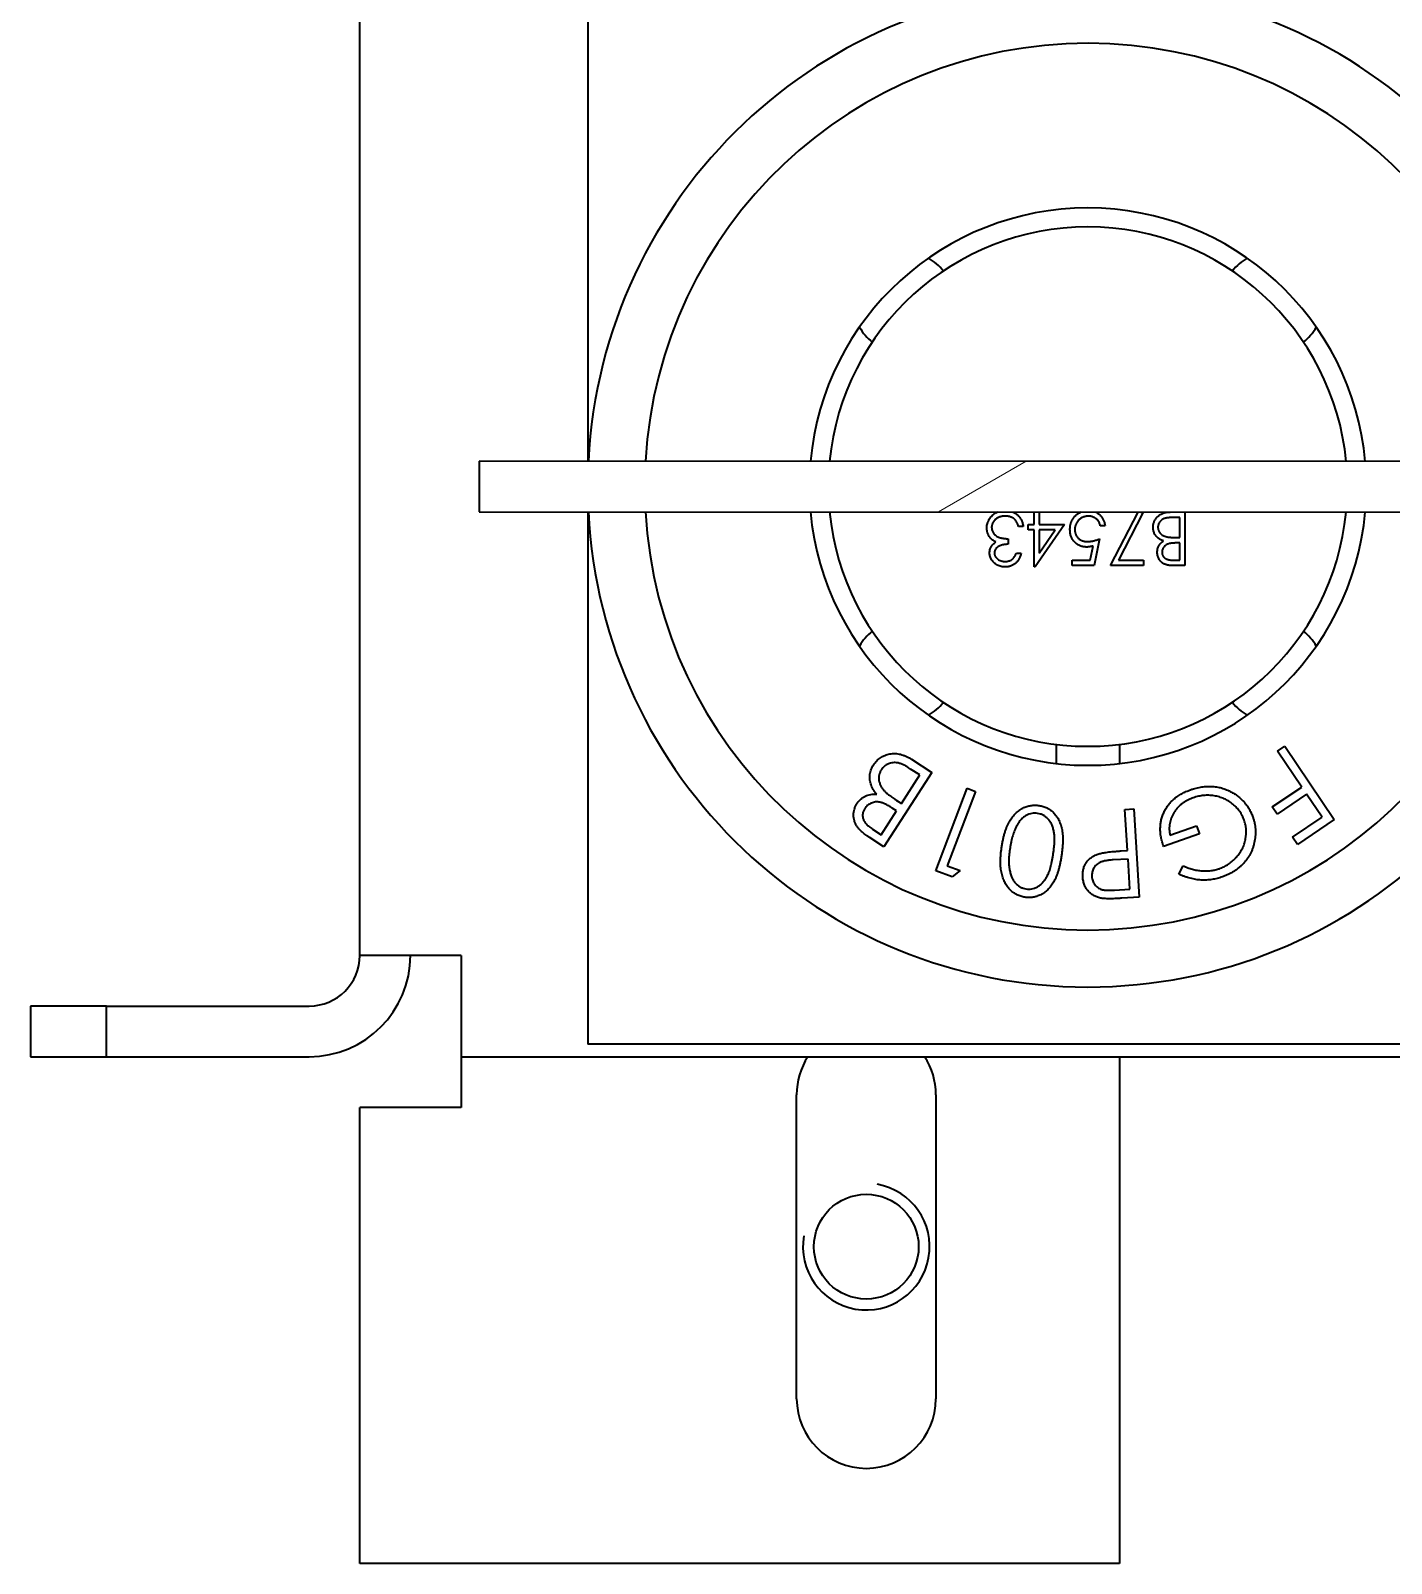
# Model space of a CAD drawing. Header units: millimetres. Extents: x 0 to 4205, y 0 to 2970.
# Drawn here: x 3718.2 to 3772, y 1337.7 to 1398.2 of the extents above; entities that cross this region are included whole.
import ezdxf

# ---------------------------------------------------------------- set-up
doc = ezdxf.new("R2010")
doc.units = ezdxf.units.MM
doc.header["$LTSCALE"] = 5
for name, color, linetype, lineweight in [('가시적인 것(ISO)', 3, 'Continuous', 40), ('가시적인 좁은 것(ISO)', 3, 'Continuous', 35), ('해치(ISO)', 7, 'Continuous', 18)]:
    doc.layers.add(name, color=color, linetype=linetype, lineweight=lineweight)

msp = doc.modelspace()

# ---------------------------------------------------------------- hatches: boundary and pattern name
at = {"layer": '해치(ISO)'}
h = msp.add_hatch(dxfattribs=at)
h.set_pattern_fill('ANSI31', color=256, scale=127, angle=-14.999978, style=0)
h.set_pattern_definition([(30, (0, 0), (-7.937505, 13.74815), [])])
h.paths.add_polyline_path([(3786.9386, 1381.1767), (3735.9376, 1381.1988), (3735.9368, 1379.1988), (3786.9377, 1379.1767)])

# ---------------------------------------------------------------- linework, layer by layer
at = {"layer": '가시적인 것(ISO)'}
for p, q in [((3740.2192, 1402.1884), (3740.2192, 1381.1969)), ((3731.2192, 1361.6884), (3731.2192, 1398.6884)), ((3735.9376, 1381.1988), (3735.9368, 1379.1988)), ((3786.9386, 1381.1767), (3735.9376, 1381.1988)), ((3735.9368, 1379.1988), (3786.9377, 1379.1767)), ((3740.2192, 1379.1969), (3740.2192, 1358.1884)), ((3757.8519, 1378.7008), (3757.8521, 1379.1893)), ((3758.0421, 1379.1892), (3758.0418, 1378.7007)), ((3760.8634, 1377.0713), (3761.9491, 1379.1875)), ((3762.141, 1379.1514), (3761.1849, 1377.2883)), ((3762.0755, 1379.1875), (3762.141, 1379.1514)), ((3763.605, 1378.9697), (3763.3345, 1378.9698)), ((3763.6047, 1378.1827), (3763.605, 1378.9697)), ((3763.795, 1379.1867), (3763.7941, 1377.07)), ((3757.4177, 1378.6196), (3757.2277, 1378.6197)), ((3757.6076, 1378.4838), (3757.6077, 1378.7009)), ((3757.8518, 1378.4837), (3757.6076, 1378.4838)), ((3757.6077, 1378.7009), (3757.8519, 1378.7008)), ((3757.8512, 1377.0183), (3757.8518, 1378.4837)), ((3759.0459, 1378.7003), (3757.8897, 1377.0183)), ((3758.0418, 1378.4836), (3758.0414, 1377.5644)), ((3758.0414, 1377.5644), (3758.6727, 1378.4834)), ((3758.0418, 1378.7007), (3759.0459, 1378.7003)), ((3758.6727, 1378.4834), (3758.0418, 1378.4836)), ((3760.647, 1378.6453), (3760.457, 1378.6454)), ((3756.8204, 1378.1314), (3756.8204, 1377.9143)), ((3760.0638, 1377.2888), (3760.1781, 1377.8454)), ((3760.4296, 1378.1298), (3760.2121, 1377.0716)), ((3763.6046, 1377.9656), (3763.4769, 1377.9657)), ((3763.4787, 1378.1828), (3763.6047, 1378.1827)), ((3763.6043, 1377.2872), (3763.6046, 1377.9656)), ((3757.1458, 1377.5614), (3757.3358, 1377.5613)), ((3757.8897, 1377.0183), (3757.8512, 1377.0183)), ((3759.3437, 1377.072), (3759.3438, 1377.2891)), ((3760.2121, 1377.0716), (3759.3437, 1377.072)), ((3759.3438, 1377.2891), (3760.0638, 1377.2888)), ((3762.1659, 1377.0707), (3760.8634, 1377.0713)), ((3761.1849, 1377.2883), (3762.166, 1377.2878)), ((3762.166, 1377.2878), (3762.1659, 1377.0707)), ((3763.3465, 1377.2873), (3763.6043, 1377.2872)), ((3763.7941, 1377.07), (3763.3811, 1377.0702)), ((3758.7192, 1370.0149), (3758.7192, 1369.2596)), ((3761.2192, 1370.0149), (3761.2192, 1369.2596)), ((3767.4583, 1369.7535), (3767.7465, 1369.9471)), ((3768.4139, 1368.3317), (3767.4583, 1369.7535)), ((3767.7465, 1369.9471), (3769.6956, 1367.0465)), ((3753.001, 1369.4319), (3753.8066, 1368.9102)), ((3753.8066, 1368.9102), (3751.9094, 1365.9775)), ((3752.6063, 1367.6854), (3753.3333, 1368.8093)), ((3753.3333, 1368.8093), (3752.9709, 1369.0435)), ((3753.9708, 1365.0287), (3755.2076, 1368.284)), ((3755.5301, 1368.1613), (3754.4146, 1365.225)), ((3755.2076, 1368.284), (3755.5301, 1368.1613)), ((3767.2487, 1367.5485), (3768.4139, 1368.3317)), ((3768.606, 1368.0456), (3767.4408, 1367.2625)), ((3769.2153, 1367.1391), (3768.606, 1368.0456)), ((3751.807, 1366.4507), (3752.4149, 1367.3902)), ((3752.4149, 1367.3902), (3752.2473, 1367.4982)), ((3752.4408, 1367.792), (3752.6063, 1367.6854)), ((3761.4339, 1367.4438), (3761.7817, 1367.4656)), ((3761.5356, 1365.825), (3761.4339, 1367.4438)), ((3761.7817, 1367.4656), (3762.0004, 1363.9845)), ((3767.4408, 1367.2625), (3767.2487, 1367.5485)), ((3763.2116, 1366.4287), (3764.2598, 1366.7981)), ((3764.2598, 1366.7981), (3764.3719, 1366.4812)), ((3768.05, 1366.3559), (3769.2153, 1367.1391)), ((3769.6956, 1367.0465), (3768.2421, 1366.0699)), ((3751.9094, 1365.9775), (3751.3309, 1366.3519)), ((3751.4684, 1366.6695), (3751.807, 1366.4507)), ((3764.3719, 1366.4812), (3762.955, 1365.982)), ((3768.2421, 1366.0699), (3768.05, 1366.3559)), ((3761.2874, 1365.8095), (3761.5356, 1365.825)), ((3754.6102, 1364.7854), (3753.9708, 1365.0287)), ((3754.4146, 1365.225), (3754.9264, 1365.0308)), ((3754.9264, 1365.0308), (3754.6102, 1364.7854)), ((3761.5573, 1365.4842), (3760.9677, 1365.4548)), ((3761.6316, 1364.3014), (3761.5573, 1365.4842)), ((3763.5579, 1364.8904), (3763.7276, 1365.222)), ((3761.0167, 1364.2629), (3761.6316, 1364.3014)), ((3762.0004, 1363.9845), (3761.307, 1363.941)), ((3735.2192, 1361.6884), (3731.2192, 1361.6884)), ((3735.2192, 1361.6884), (3735.2192, 1357.6884)), ((3721.2192, 1359.6884), (3718.2192, 1359.6884)), ((3718.2192, 1359.6884), (3718.2192, 1357.6884)), ((3721.2192, 1357.6884), (3721.2192, 1359.6884)), ((3721.2192, 1359.6884), (3729.2192, 1359.6884)), ((3718.2192, 1357.6884), (3721.2192, 1357.6884)), ((3721.2192, 1357.6884), (3729.2192, 1357.6884)), ((3735.2192, 1357.6884), (3796.2192, 1357.6884)), ((3735.2192, 1357.6884), (3735.2192, 1355.6884)), ((3798.2192, 1358.1884), (3740.2192, 1358.1884)), ((3761.2192, 1357.6884), (3761.2192, 1337.6884)), ((3748.4692, 1344.1884), (3748.4692, 1356.1884)), ((3753.9692, 1356.1884), (3753.9692, 1344.1884)), ((3735.2192, 1355.6884), (3731.2192, 1355.6884)), ((3731.2192, 1337.6884), (3731.2192, 1355.6884)), ((3761.2192, 1337.6884), (3731.2192, 1337.6884))]:
    msp.add_line(p, q, dxfattribs=at)
msp.add_circle((3751.2192, 1350.1884), 2.067, dxfattribs=at)
for centre, radius, start, end in [((3759.9692, 1380.1884), 19.75, 2.877428, 177.072842), ((3759.9692, 1380.1884), 17.5, 3.250964, 176.699306), ((3759.9692, 1380.1884), 11, 5.191043, 174.759226), ((3759.9692, 1380.1884), 10.25, 5.573873, 174.376397), ((3752.686, 1387.4716), 2, 37.990916, 60.355415), ((3767.2524, 1387.4716), 2, 119.644585, 142.009084), ((3752.686, 1387.4716), 2, 209.644585, 232.009084), ((3767.2524, 1387.4716), 2, 307.990916, 330.355415), ((3759.9692, 1380.1884), 19.75, 182.877428, 357.072842), ((3759.9692, 1380.1884), 17.5, 183.250964, 356.699306), ((3759.9692, 1380.1884), 11, 185.191043, 354.759226), ((3759.9692, 1380.1884), 10.25, 185.573873, 354.376397), ((3752.686, 1372.9052), 2, 127.990916, 150.355415), ((3767.2524, 1372.9052), 2, 29.644585, 52.009084), ((3752.686, 1372.9052), 2, 299.644585, 322.009084), ((3767.2524, 1372.9052), 2, 217.990916, 240.355415), ((3729.2192, 1361.6884), 4, 270, 0), ((3729.2192, 1361.6884), 2, 270, 0), ((3751.2192, 1356.1884), 2.75, 146.944269, 180), ((3751.2192, 1356.1884), 2.75, 0, 33.055731), ((3751.2192, 1344.1884), 2.75, 180, 0)]:
    msp.add_arc(centre, radius, start, end, dxfattribs=at)
for points, knots in [([(3755.9794, 1378.5613), (3755.9805, 1378.5909), (3755.9827, 1378.6501), (3756.0021, 1378.7374), (3756.0321, 1378.8228), (3756.0748, 1378.9045), (3756.1267, 1378.9809), (3756.1885, 1379.0493), (3756.2595, 1379.108), (3756.3353, 1379.155), (3756.3884, 1379.1798), (3756.4139, 1379.1899)], [0, 0, 0, 0, 0.07964825, 0.15892168, 0.23961949, 0.32260943, 0.40603464, 0.4876021, 0.56968463, 0.65303615, 0.72687732, 0.72687732, 0.72687732, 0.72687732]), ([(3756.7085, 1379.027), (3756.6887, 1379.0266), (3756.6499, 1379.0259), (3756.5934, 1379.0192), (3756.5396, 1379.0095), (3756.4892, 1378.9944), (3756.4415, 1378.9758), (3756.3971, 1378.9525), (3756.3555, 1378.9251), (3756.3171, 1378.8939), (3756.2827, 1378.8598), (3756.2524, 1378.8241), (3756.2266, 1378.7871), (3756.2058, 1378.7483), (3756.1893, 1378.7082), (3756.1781, 1378.6664), (3756.1703, 1378.6234), (3756.1697, 1378.5942), (3756.1694, 1378.5794)], [0, 0, 0, 0, 0.0760717, 0.1487517, 0.2184028, 0.2857596, 0.350598, 0.414964, 0.4780693, 0.5417607, 0.6043499, 0.664075, 0.7214636, 0.7775871, 0.8326444, 0.8878435, 0.9434603, 1, 1, 1, 1]), ([(3757.062, 1378.9123), (3757.0502, 1378.9215), (3757.0265, 1378.9397), (3756.988, 1378.963), (3756.9474, 1378.9832), (3756.904, 1378.9986), (3756.8587, 1379.0117), (3756.8106, 1379.0203), (3756.7603, 1379.0262), (3756.726, 1379.0267), (3756.7085, 1379.027)], [0, 0, 0, 0, 0.1182713, 0.23617753, 0.35566293, 0.47590416, 0.60012734, 0.72860812, 0.86131348, 1, 1, 1, 1]), ([(3757.0054, 1379.1897), (3757.0113, 1379.1872), (3757.0356, 1379.1768), (3757.0771, 1379.1556), (3757.1282, 1379.1233), (3757.176, 1379.0859), (3757.2207, 1379.0439), (3757.2611, 1378.9968), (3757.2978, 1378.9454), (3757.3298, 1378.8891), (3757.3585, 1378.8286), (3757.3822, 1378.7631), (3757.403, 1378.6933), (3757.4127, 1378.6446), (3757.4177, 1378.6196)], [0.28985137, 0.28985137, 0.28985137, 0.28985137, 0.30854843, 0.36639796, 0.42454219, 0.48317, 0.5422434, 0.60173935, 0.662506, 0.72485551, 0.78912783, 0.8563464, 0.92629523, 1, 1, 1, 1]), ([(3757.2277, 1378.6197), (3757.2228, 1378.636), (3757.2132, 1378.6677), (3757.1968, 1378.7133), (3757.1781, 1378.7552), (3757.1581, 1378.7935), (3757.1371, 1378.8287), (3757.1136, 1378.8599), (3757.0893, 1378.8884), (3757.071, 1378.9045), (3757.062, 1378.9123)], [0, 0, 0, 0, 0.1497704, 0.2913164, 0.4259664, 0.5521596, 0.6715274, 0.7861216, 0.8953251, 1, 1, 1, 1]), ([(3759.2629, 1378.4971), (3759.2633, 1378.5144), (3759.2641, 1378.5486), (3759.2682, 1378.5995), (3759.2761, 1378.6493), (3759.2866, 1378.6981), (3759.3002, 1378.7456), (3759.3168, 1378.7922), (3759.337, 1378.8374), (3759.3592, 1378.8817), (3759.3841, 1378.9242), (3759.4118, 1378.9639), (3759.4411, 1379.0014), (3759.4726, 1379.0364), (3759.5066, 1379.0685), (3759.5427, 1379.0981), (3759.5806, 1379.1256), (3759.6209, 1379.1499), (3759.6614, 1379.1715), (3759.6891, 1379.1832), (3759.7024, 1379.1885)], [0, 0, 0, 0, 0.04401447, 0.08743412, 0.1301184, 0.17255369, 0.21455476, 0.25629809, 0.29843823, 0.340849, 0.38271519, 0.42392405, 0.46424624, 0.50407367, 0.54386191, 0.58356672, 0.62309432, 0.66322906, 0.70355126, 0.73999938, 0.73999938, 0.73999938, 0.73999938]), ([(3759.9903, 1379.0255), (3759.9722, 1379.025), (3759.9365, 1379.0241), (3759.884, 1379.0166), (3759.8333, 1379.005), (3759.785, 1378.9877), (3759.738, 1378.9667), (3759.6938, 1378.9396), (3759.6509, 1378.9085), (3759.6107, 1378.8729), (3759.5739, 1378.8336), (3759.5414, 1378.7916), (3759.5143, 1378.7468), (3759.4914, 1378.7), (3759.4741, 1378.6506), (3759.4617, 1378.5989), (3759.4544, 1378.5447), (3759.4534, 1378.5078), (3759.4529, 1378.489)], [0, 0, 0, 0, 0.0642073, 0.1264247, 0.1876803, 0.2482164, 0.3083051, 0.369661, 0.4316986, 0.4959469, 0.559758, 0.6222954, 0.6839106, 0.7450924, 0.8067402, 0.8690866, 0.93329, 1, 1, 1, 1]), ([(3760.457, 1378.6454), (3760.4523, 1378.6656), (3760.4434, 1378.7044), (3760.4237, 1378.7589), (3760.3996, 1378.8075), (3760.3709, 1378.8508), (3760.3367, 1378.8886), (3760.2977, 1378.9222), (3760.254, 1378.9526), (3760.2054, 1378.9779), (3760.1541, 1378.9995), (3760.1004, 1379.0139), (3760.0458, 1379.024), (3760.0089, 1379.025), (3759.9903, 1379.0255)], [0, 0, 0, 0, 0.0946873, 0.1819942, 0.2643769, 0.3421799, 0.4186176, 0.4965091, 0.5773691, 0.6615106, 0.7467326, 0.831258, 0.9152056, 1, 1, 1, 1]), ([(3760.2696, 1379.1882), (3760.2771, 1379.1849), (3760.302, 1379.173), (3760.3429, 1379.1492), (3760.3916, 1379.116), (3760.4367, 1379.0767), (3760.4785, 1379.0338), (3760.5159, 1378.9873), (3760.5492, 1378.9378), (3760.5779, 1378.8852), (3760.6024, 1378.8297), (3760.6216, 1378.7709), (3760.6371, 1378.7093), (3760.6436, 1378.6669), (3760.647, 1378.6453)], [0.28511236, 0.28511236, 0.28511236, 0.28511236, 0.31063718, 0.37076641, 0.43161474, 0.49352297, 0.55588346, 0.61734237, 0.67866804, 0.74071136, 0.80298536, 0.86680258, 0.93234717, 1, 1, 1, 1]), ([(3762.5465, 1378.5864), (3762.5471, 1378.6071), (3762.5483, 1378.6477), (3762.5569, 1378.7075), (3762.5714, 1378.7645), (3762.5914, 1378.8193), (3762.6176, 1378.8717), (3762.6494, 1378.9218), (3762.6873, 1378.969), (3762.7297, 1379.0139), (3762.7776, 1379.0543), (3762.8293, 1379.0903), (3762.8855, 1379.1199), (3762.9452, 1379.1447), (3763.009, 1379.1637), (3763.0768, 1379.177), (3763.1483, 1379.1859), (3763.1974, 1379.1866), (3763.2226, 1379.187)], [0, 0, 0, 0, 0.0611603, 0.1203346, 0.1781803, 0.2352351, 0.292683, 0.3511862, 0.4104566, 0.4717199, 0.5337612, 0.595739, 0.6578875, 0.7212952, 0.7868225, 0.8546862, 0.925478, 1, 1, 1, 1]), ([(3763.3345, 1378.9698), (3763.3151, 1378.9696), (3763.2778, 1378.9692), (3763.2239, 1378.9677), (3763.174, 1378.9644), (3763.1282, 1378.9592), (3763.0861, 1378.9536), (3763.0482, 1378.9459), (3763.0141, 1378.9372), (3762.9746, 1378.9237), (3762.9302, 1378.9028), (3762.8823, 1378.8712), (3762.8397, 1378.8335), (3762.8035, 1378.7899), (3762.7738, 1378.7425), (3762.7522, 1378.6922), (3762.7389, 1378.6399), (3762.7373, 1378.6042), (3762.7365, 1378.5863)], [0, 0, 0, 0, 0.0725025, 0.139739, 0.2017951, 0.2598219, 0.312206, 0.3607734, 0.4045403, 0.4436981, 0.5168408, 0.5878743, 0.6579654, 0.7289694, 0.7993077, 0.8666358, 0.9331163, 1, 1, 1, 1]), ([(3756.1056, 1378.1851), (3756.0954, 1378.1991), (3756.0752, 1378.2268), (3756.0503, 1378.2712), (3756.0277, 1378.3162), (3756.0101, 1378.3629), (3755.9965, 1378.4107), (3755.9867, 1378.4598), (3755.9807, 1378.5101), (3755.9798, 1378.5442), (3755.9794, 1378.5613)], [0, 0, 0, 0, 0.1281355, 0.2541727, 0.3781116, 0.5017123, 0.6239863, 0.7470956, 0.8728746, 1, 1, 1, 1]), ([(3756.1694, 1378.5794), (3756.1703, 1378.5597), (3756.1721, 1378.5204), (3756.1862, 1378.4625), (3756.2093, 1378.4067), (3756.2418, 1378.354), (3756.2813, 1378.3051), (3756.3274, 1378.2615), (3756.3806, 1378.2255), (3756.4296, 1378.2006), (3756.473, 1378.1837), (3756.5102, 1378.1724), (3756.5517, 1378.1628), (3756.5973, 1378.1539), (3756.6471, 1378.1463), (3756.7011, 1378.1399), (3756.7593, 1378.1348), (3756.7997, 1378.1326), (3756.8204, 1378.1314)], [0, 0, 0, 0, 0.06690919, 0.13348544, 0.20103512, 0.27123434, 0.34287998, 0.41383613, 0.48597662, 0.56022956, 0.59988418, 0.64405484, 0.69189193, 0.74468752, 0.80149178, 0.8628577, 0.92932838, 1, 1, 1, 1]), ([(3759.9287, 1377.8044), (3759.9051, 1377.8049), (3759.8586, 1377.806), (3759.7906, 1377.8156), (3759.7257, 1377.8309), (3759.664, 1377.8521), (3759.6055, 1377.8793), (3759.5506, 1377.9133), (3759.4985, 1377.9529), (3759.4502, 1377.9985), (3759.4063, 1378.0487), (3759.3678, 1378.1026), (3759.335, 1378.1598), (3759.3087, 1378.2208), (3759.2877, 1378.2849), (3759.2737, 1378.3527), (3759.2645, 1378.4238), (3759.2634, 1378.4723), (3759.2629, 1378.4971)], [0, 0, 0, 0, 0.0658076, 0.1293943, 0.1908941, 0.2512811, 0.310815, 0.370371, 0.4307683, 0.4928813, 0.5551039, 0.6160671, 0.677256, 0.7382598, 0.8007621, 0.8647776, 0.9310453, 1, 1, 1, 1]), ([(3759.4529, 1378.489), (3759.4533, 1378.472), (3759.454, 1378.4388), (3759.4604, 1378.3901), (3759.4714, 1378.3441), (3759.4868, 1378.3005), (3759.5063, 1378.2592), (3759.5301, 1378.2203), (3759.5587, 1378.1841), (3759.5914, 1378.1508), (3759.6273, 1378.12), (3759.6668, 1378.0938), (3759.7093, 1378.0717), (3759.7542, 1378.0527), (3759.8026, 1378.039), (3759.8534, 1378.0287), (3759.9073, 1378.0228), (3759.9442, 1378.0219), (3759.9632, 1378.0215)], [0, 0, 0, 0, 0.0653514, 0.127916, 0.1883602, 0.2472161, 0.3056301, 0.3637698, 0.4226609, 0.4826873, 0.5433002, 0.604118, 0.6649649, 0.7274135, 0.7914676, 0.8580554, 0.9270368, 1, 1, 1, 1]), ([(3762.9537, 1378.0452), (3762.9297, 1378.0545), (3762.8837, 1378.0721), (3762.8204, 1378.1034), (3762.7659, 1378.1374), (3762.7197, 1378.1745), (3762.6802, 1378.2145), (3762.6457, 1378.258), (3762.6163, 1378.3055), (3762.5911, 1378.3565), (3762.5714, 1378.4106), (3762.5567, 1378.4672), (3762.5483, 1378.5261), (3762.5471, 1378.5662), (3762.5465, 1378.5864)], [0, 0, 0, 0, 0.1060575, 0.2029143, 0.2903002, 0.3702226, 0.4463837, 0.5213969, 0.5982911, 0.6761425, 0.7555287, 0.8348872, 0.916646, 1, 1, 1, 1]), ([(3762.7365, 1378.5863), (3762.7366, 1378.5752), (3762.7369, 1378.553), (3762.7419, 1378.5204), (3762.7492, 1378.4888), (3762.7586, 1378.4581), (3762.7722, 1378.429), (3762.7882, 1378.4007), (3762.8069, 1378.3733), (3762.836, 1378.3387), (3762.8785, 1378.2988), (3762.9388, 1378.2598), (3763.0073, 1378.2283), (3763.057, 1378.2149), (3763.0827, 1378.208)], [0, 0, 0, 0, 0.0602874, 0.1196024, 0.1775034, 0.2351427, 0.2921326, 0.3508712, 0.4100979, 0.4707315, 0.5948287, 0.7225788, 0.8566914, 1, 1, 1, 1]), ([(3763.0827, 1378.208), (3763.093, 1378.2059), (3763.1153, 1378.2013), (3763.1517, 1378.1965), (3763.1933, 1378.1923), (3763.2401, 1378.1891), (3763.2923, 1378.1858), (3763.3498, 1378.1845), (3763.4126, 1378.183), (3763.4561, 1378.1829), (3763.4787, 1378.1828)], [0, 0, 0, 0, 0.0793065, 0.1719528, 0.2770565, 0.3947306, 0.5261773, 0.6713448, 0.8292853, 1, 1, 1, 1]), ([(3756.0875, 1377.5691), (3756.0882, 1377.5914), (3756.0896, 1377.6352), (3756.1013, 1377.6992), (3756.121, 1377.7594), (3756.1483, 1377.8162), (3756.1836, 1377.8693), (3756.2264, 1377.9186), (3756.2769, 1377.9646), (3756.3152, 1377.9909), (3756.3349, 1378.0044)], [0, 0, 0, 0, 0.1280675, 0.2506083, 0.3706302, 0.4900722, 0.6103748, 0.7343131, 0.8632165, 1, 1, 1, 1]), ([(3756.3349, 1378.0044), (3756.3124, 1378.0153), (3756.2678, 1378.0369), (3756.207, 1378.0791), (3756.1518, 1378.1279), (3756.121, 1378.166), (3756.1056, 1378.1851)], [0, 0, 0, 0, 0.2538796, 0.5030089, 0.7502911, 1, 1, 1, 1]), ([(3756.8204, 1377.9143), (3756.7942, 1377.9139), (3756.7429, 1377.913), (3756.6679, 1377.9025), (3756.5963, 1377.888), (3756.5295, 1377.8657), (3756.4686, 1377.8398), (3756.4158, 1377.8097), (3756.3718, 1377.7762), (3756.3368, 1377.7388), (3756.3104, 1377.6987), (3756.2912, 1377.657), (3756.2798, 1377.6131), (3756.2782, 1377.5832), (3756.2775, 1377.5681)], [0, 0, 0, 0, 0.1101656, 0.2157873, 0.3180274, 0.417574, 0.5116505, 0.5961621, 0.6729345, 0.7436696, 0.810677, 0.874059, 0.9366963, 1, 1, 1, 1]), ([(3760.1781, 1377.8454), (3760.1557, 1377.8393), (3760.1122, 1377.8273), (3760.0482, 1377.814), (3759.9873, 1377.806), (3759.9478, 1377.8049), (3759.9287, 1377.8044)], [0, 0, 0, 0, 0.2750684, 0.5329015, 0.7739735, 1, 1, 1, 1]), ([(3759.9632, 1378.0215), (3759.9796, 1378.0218), (3760.0135, 1378.0225), (3760.0654, 1378.0279), (3760.12, 1378.0364), (3760.1771, 1378.0483), (3760.2367, 1378.0637), (3760.2988, 1378.0823), (3760.3636, 1378.1045), (3760.4072, 1378.1212), (3760.4296, 1378.1298)], [0, 0, 0, 0, 0.102203, 0.2110233, 0.3250997, 0.4465021, 0.5737877, 0.7089007, 0.8503579, 1, 1, 1, 1]), ([(3762.7089, 1377.595), (3762.7096, 1377.6184), (3762.7109, 1377.6643), (3762.7233, 1377.7315), (3762.7428, 1377.7955), (3762.7699, 1377.8559), (3762.805, 1377.9116), (3762.8467, 1377.9628), (3762.897, 1378.0075), (3762.9346, 1378.0325), (3762.9537, 1378.0452)], [0, 0, 0, 0, 0.1305691, 0.2565806, 0.3805516, 0.5036229, 0.6257393, 0.7475486, 0.8717661, 1, 1, 1, 1]), ([(3763.3811, 1377.0702), (3763.3609, 1377.0703), (3763.3217, 1377.0706), (3763.2648, 1377.0738), (3763.2114, 1377.0782), (3763.1616, 1377.0851), (3763.1155, 1377.0935), (3763.0728, 1377.1036), (3763.0337, 1377.1157), (3762.9871, 1377.135), (3762.934, 1377.1636), (3762.8764, 1377.2059), (3762.8272, 1377.2577), (3762.7848, 1377.3161), (3762.7511, 1377.3803), (3762.7267, 1377.4488), (3762.7112, 1377.5207), (3762.7097, 1377.5701), (3762.7089, 1377.595)], [0, 0, 0, 0, 0.0625941, 0.1213229, 0.1766801, 0.2283651, 0.2768684, 0.3218791, 0.3640986, 0.4033557, 0.4779679, 0.5505355, 0.6235845, 0.6981749, 0.7733537, 0.8472811, 0.9228183, 1, 1, 1, 1]), ([(3763.4769, 1377.9657), (3763.4583, 1377.9655), (3763.4222, 1377.965), (3763.37, 1377.9637), (3763.3216, 1377.96), (3763.2769, 1377.9562), (3763.2362, 1377.9502), (3763.1995, 1377.9429), (3763.1661, 1377.9353), (3763.1277, 1377.9222), (3763.0841, 1377.903), (3763.0376, 1377.8731), (3762.9967, 1377.8375), (3762.9621, 1377.7964), (3762.9337, 1377.7511), (3762.914, 1377.7024), (3762.9007, 1377.6515), (3762.8995, 1377.6165), (3762.8988, 1377.5987)], [0, 0, 0, 0, 0.072301, 0.1397003, 0.2022885, 0.2605995, 0.3131903, 0.3617389, 0.4057065, 0.44554, 0.518832, 0.5897782, 0.6588675, 0.7284305, 0.7972827, 0.8648154, 0.9313638, 1, 1, 1, 1]), ([(3762.8988, 1377.5987), (3762.8992, 1377.587), (3762.8998, 1377.564), (3762.9049, 1377.5304), (3762.9135, 1377.4988), (3762.9247, 1377.4687), (3762.9403, 1377.4412), (3762.9586, 1377.4152), (3762.9808, 1377.3917), (3763.006, 1377.3697), (3763.0351, 1377.3502), (3763.0679, 1377.3331), (3763.1049, 1377.3193), (3763.1454, 1377.3072), (3763.1902, 1377.2988), (3763.2387, 1377.2917), (3763.2913, 1377.2881), (3763.3277, 1377.2876), (3763.3465, 1377.2873)], [0, 0, 0, 0, 0.0570031, 0.1118179, 0.1644024, 0.2158698, 0.2668411, 0.317479, 0.3699021, 0.4234004, 0.4797184, 0.5392415, 0.6024307, 0.6710295, 0.7444848, 0.823454, 0.9087403, 1, 1, 1, 1]), ([(3756.7055, 1377.0188), (3756.6779, 1377.0197), (3756.6232, 1377.0214), (3756.5429, 1377.0365), (3756.4655, 1377.0603), (3756.3918, 1377.0933), (3756.3234, 1377.134), (3756.2624, 1377.1824), (3756.2099, 1377.2375), (3756.1659, 1377.2985), (3756.1314, 1377.3636), (3756.106, 1377.4306), (3756.0905, 1377.4994), (3756.0885, 1377.5458), (3756.0875, 1377.5691)], [0, 0, 0, 0, 0.09025425, 0.17853979, 0.26609303, 0.35463098, 0.44188615, 0.52574692, 0.60811363, 0.69019727, 0.77082148, 0.84832618, 0.92401174, 1, 1, 1, 1]), ([(3756.2775, 1377.5681), (3756.2777, 1377.5571), (3756.2782, 1377.5351), (3756.2845, 1377.5029), (3756.2939, 1377.4718), (3756.3069, 1377.4418), (3756.3243, 1377.413), (3756.3451, 1377.3854), (3756.3698, 1377.359), (3756.3982, 1377.3344), (3756.4287, 1377.3109), (3756.4621, 1377.291), (3756.4974, 1377.274), (3756.5347, 1377.2599), (3756.5741, 1377.2493), (3756.6153, 1377.2417), (3756.6585, 1377.237), (3756.688, 1377.2363), (3756.703, 1377.2359)], [0, 0, 0, 0, 0.0552745, 0.1099661, 0.1632474, 0.2180762, 0.2733009, 0.3309093, 0.3909945, 0.454176, 0.5188615, 0.5833105, 0.6485167, 0.7150309, 0.7825021, 0.8523227, 0.9249285, 1, 1, 1, 1]), ([(3756.703, 1377.2359), (3756.7271, 1377.2368), (3756.7742, 1377.2384), (3756.8421, 1377.2528), (3756.9052, 1377.2757), (3756.9534, 1377.3031), (3756.989, 1377.3301), (3757.0145, 1377.3538), (3757.0395, 1377.38), (3757.0624, 1377.4105), (3757.0855, 1377.4432), (3757.1066, 1377.4797), (3757.1271, 1377.5192), (3757.1395, 1377.547), (3757.1458, 1377.5614)], [0, 0, 0, 0, 0.1227119, 0.239685, 0.3518159, 0.4637661, 0.5208178, 0.5794483, 0.6406041, 0.7052975, 0.7736339, 0.8446694, 0.9200565, 1, 1, 1, 1]), ([(3757.3358, 1377.5613), (3757.3306, 1377.54), (3757.3206, 1377.4984), (3757.2996, 1377.4388), (3757.2767, 1377.3825), (3757.2492, 1377.3305), (3757.2192, 1377.2816), (3757.1849, 1377.2371), (3757.1478, 1377.1957), (3757.1068, 1377.159), (3757.0637, 1377.1258), (3757.0181, 1377.0975), (3756.9708, 1377.0731), (3756.9215, 1377.053), (3756.87, 1377.0379), (3756.8168, 1377.027), (3756.7618, 1377.0199), (3756.7244, 1377.0192), (3756.7055, 1377.0188)], [0, 0, 0, 0, 0.0726253, 0.1419766, 0.2089849, 0.2739569, 0.3368893, 0.398745, 0.4601159, 0.5208249, 0.5809945, 0.6401519, 0.6986225, 0.7572711, 0.8164267, 0.876254, 0.9371653, 1, 1, 1, 1]), ([(3751.6289, 1368.0507), (3751.6009, 1368.0872), (3751.5478, 1368.1565), (3751.4816, 1368.2625), (3751.4292, 1368.3627), (3751.393, 1368.4596), (3751.369, 1368.5542), (3751.3574, 1368.6489), (3751.3551, 1368.7445), (3751.3634, 1368.8407), (3751.3834, 1368.9358), (3751.4128, 1369.0293), (3751.4536, 1369.12), (3751.4881, 1369.1772), (3751.5055, 1369.2061)], [0, 0, 0, 0, 0.1100074, 0.2090568, 0.2988937, 0.3801656, 0.4562978, 0.531877, 0.6079928, 0.6849431, 0.7626364, 0.8401441, 0.9192847, 1, 1, 1, 1]), ([(3751.5055, 1369.2061), (3751.5248, 1369.2346), (3751.5627, 1369.2907), (3751.6295, 1369.3661), (3751.7019, 1369.4327), (3751.7793, 1369.4918), (3751.8635, 1369.5409), (3751.9536, 1369.5816), (3752.0494, 1369.6139), (3752.1501, 1369.6376), (3752.2541, 1369.6521), (3752.3596, 1369.6536), (3752.4659, 1369.6456), (3752.5724, 1369.6246), (3752.6797, 1369.5936), (3752.7873, 1369.5514), (3752.895, 1369.4968), (3752.9651, 1369.4539), (3753.001, 1369.4319)], [0, 0, 0, 0, 0.0608361, 0.1197573, 0.1777252, 0.2347331, 0.2918489, 0.3499849, 0.409379, 0.4705896, 0.5327834, 0.5948506, 0.6571035, 0.7211199, 0.7865836, 0.8545725, 0.9254321, 1, 1, 1, 1]), ([(3752.9709, 1369.0435), (3752.9447, 1369.0599), (3752.8944, 1369.0916), (3752.8207, 1369.1363), (3752.7507, 1369.1747), (3752.6847, 1369.2081), (3752.6224, 1369.235), (3752.5647, 1369.2581), (3752.5108, 1369.2751), (3752.445, 1369.29), (3752.3658, 1369.298), (3752.2723, 1369.2946), (3752.1801, 1369.2777), (3752.091, 1369.2466), (3752.0073, 1369.2047), (3751.9328, 1369.1508), (3751.866, 1369.0888), (3751.8314, 1369.039), (3751.814, 1369.014)], [0, 0, 0, 0, 0.07066196, 0.13617405, 0.1972333, 0.25346038, 0.30544737, 0.35254049, 0.39569104, 0.43462939, 0.50671107, 0.57738316, 0.64810991, 0.72052438, 0.79254449, 0.86157956, 0.93044858, 1, 1, 1, 1]), ([(3751.814, 1369.014), (3751.7949, 1368.9815), (3751.7574, 1368.9175), (3751.7247, 1368.8115), (3751.711, 1368.7021), (3751.7176, 1368.5898), (3751.7445, 1368.4771), (3751.7918, 1368.3675), (3751.8577, 1368.2613), (3751.9144, 1368.1978), (3751.9437, 1368.165)], [0, 0, 0, 0, 0.1213326, 0.2383143, 0.3544611, 0.4751864, 0.5990741, 0.7259871, 0.8583055, 1, 1, 1, 1]), ([(3750.8542, 1367.6791), (3750.8761, 1367.71), (3750.9194, 1367.7711), (3750.9965, 1367.852), (3751.0836, 1367.9194), (3751.1786, 1367.9757), (3751.2824, 1368.0167), (3751.3924, 1368.0444), (3751.509, 1368.0566), (3751.5882, 1368.0527), (3751.6289, 1368.0507)], [0, 0, 0, 0, 0.1256887, 0.2479089, 0.3688152, 0.4900216, 0.6127639, 0.7373682, 0.8651323, 1, 1, 1, 1]), ([(3751.9437, 1368.165), (3751.9552, 1368.1531), (3751.9801, 1368.1274), (3752.0241, 1368.0903), (3752.0748, 1368.0487), (3752.1325, 1368.0031), (3752.1992, 1367.9557), (3752.2726, 1367.9037), (3752.3538, 1367.8483), (3752.4111, 1367.8112), (3752.4408, 1367.792)], [0, 0, 0, 0, 0.0796314, 0.1722232, 0.2770527, 0.3957755, 0.5264292, 0.6710912, 0.8291429, 1, 1, 1, 1]), ([(3762.955, 1365.982), (3762.9347, 1366.0446), (3762.8952, 1366.1666), (3762.8556, 1366.3509), (3762.8314, 1366.53), (3762.8267, 1366.7048), (3762.8384, 1366.8744), (3762.8669, 1367.0394), (3762.9146, 1367.199), (3762.978, 1367.3532), (3763.0584, 1367.499), (3763.1523, 1367.6359), (3763.2617, 1367.7612), (3763.3857, 1367.8754), (3763.5235, 1367.9797), (3763.6767, 1368.0719), (3763.8433, 1368.1547), (3763.9616, 1368.1993), (3764.0221, 1368.2221)], [0, 0, 0, 0, 0.0704035, 0.1372849, 0.2016565, 0.263768, 0.3242522, 0.38348, 0.4427331, 0.5023358, 0.5617168, 0.6207442, 0.6798336, 0.7395351, 0.8010214, 0.8646088, 0.9307779, 1, 1, 1, 1]), ([(3764.1237, 1367.9059), (3764.0826, 1367.8904), (3764.0016, 1367.8598), (3763.8863, 1367.8044), (3763.7796, 1367.7408), (3763.6799, 1367.6714), (3763.5884, 1367.5942), (3763.5057, 1367.509), (3763.4306, 1367.4172), (3763.3645, 1367.3187), (3763.3073, 1367.2158), (3763.2603, 1367.1099), (3763.2254, 1367.0015), (3763.2007, 1366.8909), (3763.1866, 1366.7782), (3763.1832, 1366.6632), (3763.1905, 1366.546), (3763.2045, 1366.468), (3763.2116, 1366.4287)], [0, 0, 0, 0, 0.0692909, 0.1363437, 0.2014115, 0.2648725, 0.3276002, 0.3898557, 0.4516419, 0.5142679, 0.576592, 0.6369564, 0.6965973, 0.7558478, 0.8152424, 0.8753117, 0.9369594, 1, 1, 1, 1]), ([(3764.0221, 1368.2221), (3764.0598, 1368.2348), (3764.1342, 1368.2598), (3764.2462, 1368.2917), (3764.3572, 1368.3167), (3764.4668, 1368.3366), (3764.5755, 1368.3499), (3764.6826, 1368.3576), (3764.7887, 1368.3599), (3764.8934, 1368.3558), (3764.9967, 1368.3448), (3765.0991, 1368.3299), (3765.2003, 1368.308), (3765.2999, 1368.2798), (3765.3982, 1368.2461), (3765.4954, 1368.2066), (3765.5914, 1368.1612), (3765.6538, 1368.1266), (3765.6851, 1368.1092)], [0, 0, 0, 0, 0.06933878, 0.13656053, 0.20248218, 0.2673575, 0.33047967, 0.39288069, 0.45431958, 0.51498188, 0.57509197, 0.63515524, 0.69507645, 0.7550901, 0.81529647, 0.87588097, 0.93756716, 1, 1, 1, 1]), ([(3766.1416, 1367.019), (3766.1301, 1367.0496), (3766.1072, 1367.1104), (3766.0652, 1367.1982), (3766.0186, 1367.2834), (3765.965, 1367.3647), (3765.906, 1367.4427), (3765.8413, 1367.5171), (3765.7708, 1367.5883), (3765.6949, 1367.6557), (3765.6149, 1367.719), (3765.5299, 1367.7746), (3765.4435, 1367.8264), (3765.3527, 1367.8706), (3765.2593, 1367.9094), (3765.1619, 1367.9403), (3765.0623, 1367.9678), (3764.9595, 1367.9868), (3764.8553, 1368.0002), (3764.7507, 1368.0074), (3764.646, 1368.0074), (3764.5413, 1368.0002), (3764.4367, 1367.9868), (3764.332, 1367.9672), (3764.2272, 1367.9407), (3764.1584, 1367.9176), (3764.1237, 1367.9059)], [0, 0, 0, 0, 0.0399455, 0.0794844, 0.1190482, 0.1587172, 0.1985355, 0.2386844, 0.2793405, 0.3210781, 0.36285, 0.4041045, 0.4452647, 0.4860735, 0.5275071, 0.5690276, 0.6110757, 0.6538808, 0.6968472, 0.7395643, 0.7821855, 0.8249027, 0.867869, 0.9112363, 0.9552218, 1, 1, 1, 1]), ([(3765.6851, 1368.1092), (3765.7319, 1368.0806), (3765.8242, 1368.024), (3765.9525, 1367.9265), (3766.0693, 1367.8196), (3766.175, 1367.7035), (3766.2692, 1367.5779), (3766.3532, 1367.4437), (3766.4249, 1367.2994), (3766.4635, 1367.1984), (3766.483, 1367.1473)], [0, 0, 0, 0, 0.1288263, 0.2542009, 0.3777501, 0.5001539, 0.622453, 0.7459803, 0.8716682, 1, 1, 1, 1]), ([(3751.3309, 1366.3519), (3751.3028, 1366.3703), (3751.2481, 1366.4062), (3751.1709, 1366.4617), (3751.1006, 1366.5164), (3751.0368, 1366.5705), (3750.9788, 1366.6232), (3750.9293, 1366.677), (3750.8853, 1366.7288), (3750.836, 1366.7963), (3750.7877, 1366.884), (3750.7453, 1366.9941), (3750.7209, 1367.1093), (3750.7131, 1367.2279), (3750.723, 1367.3464), (3750.7494, 1367.4625), (3750.7917, 1367.575), (3750.8332, 1367.6441), (3750.8542, 1367.6791)], [0, 0, 0, 0, 0.0631751, 0.1224985, 0.178052, 0.230269, 0.2792434, 0.3248018, 0.3670903, 0.4066063, 0.4813176, 0.5539664, 0.6269945, 0.70118, 0.775899, 0.849116, 0.9237142, 1, 1, 1, 1]), ([(3751.1592, 1367.4814), (3751.149, 1367.4647), (3751.1291, 1367.4323), (3751.106, 1367.3811), (3751.0883, 1367.3303), (3751.0768, 1367.279), (3751.0718, 1367.2277), (3751.0735, 1367.1761), (3751.0804, 1367.1246), (3751.0938, 1367.073), (3751.1144, 1367.0213), (3751.1427, 1366.9702), (3751.1784, 1366.919), (3751.2219, 1366.8683), (3751.2726, 1366.8178), (3751.3309, 1366.7677), (3751.3963, 1366.7174), (3751.4439, 1366.6858), (3751.4684, 1366.6695)], [0, 0, 0, 0, 0.0591673, 0.1153871, 0.1701588, 0.222513, 0.2745679, 0.3264047, 0.3787059, 0.4322495, 0.4880059, 0.5470922, 0.6093144, 0.6772985, 0.7495754, 0.8265678, 0.9106155, 1, 1, 1, 1]), ([(3752.2473, 1367.4982), (3752.2226, 1367.5139), (3752.1749, 1367.5443), (3752.1049, 1367.5868), (3752.0382, 1367.623), (3751.9757, 1367.655), (3751.9169, 1367.6815), (3751.862, 1367.7035), (3751.8111, 1367.7207), (3751.7488, 1367.7354), (3751.6741, 1367.7448), (3751.5862, 1367.7439), (3751.5005, 1367.7287), (3751.4179, 1367.7015), (3751.3407, 1367.6624), (3751.2714, 1367.6117), (3751.2093, 1367.5521), (3751.176, 1367.5051), (3751.1592, 1367.4814)], [0, 0, 0, 0, 0.0711972, 0.1374093, 0.1988984, 0.2555213, 0.3078665, 0.3555214, 0.3991507, 0.4382605, 0.5109365, 0.5813483, 0.6510747, 0.7216352, 0.7917167, 0.8604255, 0.9294829, 1, 1, 1, 1]), ([(3756.5696, 1365.9775), (3756.5784, 1366.0301), (3756.5957, 1366.1328), (3756.6253, 1366.282), (3756.66, 1366.422), (3756.6974, 1366.5529), (3756.739, 1366.6748), (3756.7835, 1366.7877), (3756.8318, 1366.8918), (3756.8839, 1366.9871), (3756.9396, 1367.0739), (3756.9971, 1367.1547), (3757.0582, 1367.2283), (3757.1221, 1367.2956), (3757.1881, 1367.3573), (3757.2577, 1367.4116), (3757.3293, 1367.4608), (3757.4044, 1367.5016), (3757.481, 1367.537), (3757.5588, 1367.5657), (3757.6378, 1367.5883), (3757.7177, 1367.6047), (3757.7987, 1367.6133), (3757.8802, 1367.6173), (3757.9628, 1367.6137), (3758.0177, 1367.6064), (3758.0454, 1367.6027)], [0, 0, 0, 0, 0.0649869, 0.1268269, 0.1851513, 0.2405435, 0.2925615, 0.3418675, 0.3883389, 0.4321515, 0.4739935, 0.5139575, 0.5527638, 0.5904079, 0.6268584, 0.6627266, 0.6977724, 0.7325457, 0.7666736, 0.8003488, 0.8334981, 0.8665947, 0.8995307, 0.9325735, 0.9659006, 1, 1, 1, 1]), ([(3757.9851, 1367.2921), (3757.9471, 1367.2964), (3757.871, 1367.305), (3757.7558, 1367.291), (3757.6415, 1367.2612), (3757.5493, 1367.2187), (3757.4776, 1367.1758), (3757.4255, 1367.1375), (3757.3754, 1367.0946), (3757.3276, 1367.046), (3757.2825, 1366.9919), (3757.2384, 1366.9336), (3757.1978, 1366.8694), (3757.1732, 1366.8239), (3757.1606, 1366.8006)], [0, 0, 0, 0, 0.1114724, 0.2225685, 0.3362249, 0.4552687, 0.5173787, 0.5798583, 0.6437005, 0.7097733, 0.7784999, 0.8491587, 0.9227584, 1, 1, 1, 1]), ([(3758.0454, 1367.6027), (3758.0727, 1367.5981), (3758.1265, 1367.5889), (3758.2045, 1367.5664), (3758.2798, 1367.54), (3758.3525, 1367.5077), (3758.4217, 1367.4687), (3758.4889, 1367.4256), (3758.5517, 1367.3752), (3758.6123, 1367.3206), (3758.6693, 1367.2605), (3758.7209, 1367.1941), (3758.7691, 1367.1232), (3758.8116, 1367.0464), (3758.8502, 1366.9649), (3758.8848, 1366.8784), (3758.9141, 1366.7863), (3758.9386, 1366.6884), (3758.9584, 1366.5836), (3758.9726, 1366.4705), (3758.9788, 1366.3485), (3758.9805, 1366.2179), (3758.975, 1366.079), (3758.9648, 1365.9314), (3758.9467, 1365.7751), (3758.9312, 1365.668), (3758.9232, 1365.6129)], [0, 0, 0, 0, 0.0338523, 0.0668959, 0.0994521, 0.1317955, 0.1642669, 0.1967928, 0.2296606, 0.2629497, 0.2968226, 0.3311235, 0.3660338, 0.4018473, 0.4386558, 0.4766177, 0.5160611, 0.557159, 0.6003462, 0.6468627, 0.6968341, 0.7501669, 0.8069728, 0.8673371, 0.931676, 1, 1, 1, 1]), ([(3757.1606, 1366.8006), (3757.1453, 1366.7709), (3757.1141, 1366.7103), (3757.0734, 1366.6147), (3757.0344, 1366.5143), (3756.9997, 1366.4084), (3756.968, 1366.2974), (3756.9404, 1366.181), (3756.9147, 1366.0595), (3756.9011, 1365.9764), (3756.8942, 1365.934)], [0, 0, 0, 0, 0.11016758, 0.22429055, 0.34223633, 0.46468602, 0.59115449, 0.72260214, 0.85863382, 1, 1, 1, 1]), ([(3758.5986, 1365.6704), (3758.6057, 1365.7176), (3758.6194, 1365.8092), (3758.6345, 1365.9428), (3758.6461, 1366.0678), (3758.6526, 1366.1845), (3758.6539, 1366.2928), (3758.6516, 1366.393), (3758.6439, 1366.4845), (3758.6321, 1366.5683), (3758.6157, 1366.6458), (3758.5957, 1366.7187), (3758.5707, 1366.7873), (3758.5438, 1366.8527), (3758.5111, 1366.9131), (3758.4763, 1366.9706), (3758.4369, 1367.0234), (3758.3796, 1367.0866), (3758.303, 1367.1558), (3758.2029, 1367.221), (3758.0973, 1367.2697), (3758.0225, 1367.2847), (3757.9851, 1367.2921)], [0, 0, 0, 0, 0.07381421, 0.14335729, 0.20800097, 0.26813274, 0.3242022, 0.37558517, 0.42313572, 0.46625797, 0.50655235, 0.54560513, 0.5832454, 0.6193891, 0.65498569, 0.68941645, 0.72327243, 0.75682564, 0.82137817, 0.88227529, 0.94122044, 1, 1, 1, 1]), ([(3765.1614, 1365.1091), (3765.1932, 1365.1208), (3765.2566, 1365.1441), (3765.3481, 1365.1877), (3765.4374, 1365.2348), (3765.5226, 1365.2887), (3765.6047, 1365.3476), (3765.684, 1365.4121), (3765.7599, 1365.4824), (3765.8316, 1365.5577), (3765.8987, 1365.6368), (3765.9608, 1365.7186), (3766.0152, 1365.8037), (3766.064, 1365.8906), (3766.1054, 1365.9806), (3766.1414, 1366.0727), (3766.17, 1366.1677), (3766.1924, 1366.2642), (3766.2084, 1366.3614), (3766.2183, 1366.4583), (3766.2218, 1366.5544), (3766.2193, 1366.6495), (3766.209, 1366.7434), (3766.1939, 1366.8365), (3766.1714, 1366.9285), (3766.1516, 1366.9887), (3766.1416, 1367.019)], [0, 0, 0, 0, 0.0425672, 0.0850865, 0.1274743, 0.1695176, 0.2118972, 0.2547724, 0.2980806, 0.3419933, 0.3856211, 0.4286978, 0.471057, 0.512811, 0.554015, 0.5956527, 0.6371665, 0.6788489, 0.7203042, 0.7611176, 0.8014553, 0.841195, 0.8808376, 0.9202129, 0.9598916, 1, 1, 1, 1]), ([(3766.483, 1367.1473), (3766.4959, 1367.1084), (3766.5216, 1367.0311), (3766.5508, 1366.9133), (3766.5722, 1366.7948), (3766.5845, 1366.6757), (3766.5895, 1366.5561), (3766.5868, 1366.4361), (3766.5754, 1366.3155), (3766.5557, 1366.1952), (3766.5293, 1366.0759), (3766.4952, 1365.9596), (3766.4525, 1365.8473), (3766.4046, 1365.7378), (3766.3472, 1365.6328), (3766.2835, 1365.5307), (3766.2116, 1365.4326), (3766.1333, 1365.3381), (3766.0485, 1365.2482), (3765.9574, 1365.1641), (3765.8601, 1365.086), (3765.7571, 1365.0137), (3765.648, 1364.9479), (3765.5336, 1364.8874), (3765.4133, 1364.8331), (3765.3299, 1364.8023), (3765.2876, 1364.7866)], [0, 0, 0, 0, 0.0415992, 0.0827146, 0.1232333, 0.1638215, 0.2042183, 0.2448295, 0.2856068, 0.3272162, 0.3685749, 0.409669, 0.4502405, 0.4905234, 0.5309983, 0.5716434, 0.6127697, 0.654417, 0.6962372, 0.7382424, 0.7802911, 0.8229078, 0.8659476, 0.9097045, 0.9542307, 1, 1, 1, 1]), ([(3757.4845, 1363.9807), (3757.4571, 1363.9858), (3757.4026, 1363.9958), (3757.3227, 1364.0165), (3757.246, 1364.0443), (3757.1719, 1364.077), (3757.1013, 1364.1168), (3757.0327, 1364.1606), (3756.9682, 1364.212), (3756.9057, 1364.2674), (3756.8477, 1364.3295), (3756.793, 1364.3962), (3756.7445, 1364.4695), (3756.6991, 1364.5474), (3756.6594, 1364.6313), (3756.6236, 1364.7206), (3756.592, 1364.8153), (3756.5655, 1364.916), (3756.5431, 1365.023), (3756.5292, 1365.1375), (3756.5199, 1365.2592), (3756.5174, 1365.3883), (3756.521, 1365.5252), (3756.5313, 1365.6694), (3756.5462, 1365.8213), (3756.5616, 1365.9245), (3756.5696, 1365.9775)], [0, 0, 0, 0, 0.0339105, 0.0674348, 0.1003578, 0.1330738, 0.1659168, 0.1988104, 0.2320342, 0.2660672, 0.3004691, 0.3352462, 0.3708983, 0.4073369, 0.4448613, 0.4837823, 0.5242517, 0.5663309, 0.6104481, 0.6571868, 0.706525, 0.7588652, 0.8143395, 0.873059, 0.9348051, 1, 1, 1, 1]), ([(3756.8942, 1365.934), (3756.8878, 1365.8915), (3756.8754, 1365.8086), (3756.862, 1365.6865), (3756.8539, 1365.5698), (3756.8485, 1365.4585), (3756.8484, 1365.3523), (3756.8534, 1365.2515), (3756.8623, 1365.156), (3756.8756, 1365.0659), (3756.893, 1364.9808), (3756.915, 1364.9012), (3756.9391, 1364.8262), (3756.9681, 1364.7567), (3757, 1364.6921), (3757.0361, 1364.6329), (3757.0751, 1364.5786), (3757.132, 1364.5149), (3757.208, 1364.446), (3757.3072, 1364.3805), (3757.4123, 1364.3329), (3757.4862, 1364.3178), (3757.5231, 1364.3102)], [0, 0, 0, 0, 0.0665626, 0.1299342, 0.1901918, 0.247814, 0.302484, 0.3546811, 0.4041447, 0.4509953, 0.4957289, 0.5385018, 0.5789173, 0.6177127, 0.6549532, 0.6905321, 0.7250033, 0.7583475, 0.8226921, 0.8833444, 0.9418683, 1, 1, 1, 1]), ([(3758.9232, 1365.6129), (3758.9142, 1365.5577), (3758.8967, 1365.4505), (3758.8658, 1365.2955), (3758.8323, 1365.1506), (3758.7956, 1365.0162), (3758.7547, 1364.8924), (3758.7115, 1364.7788), (3758.6656, 1364.6751), (3758.615, 1364.5819), (3758.5625, 1364.4966), (3758.5066, 1364.4184), (3758.4486, 1364.3461), (3758.3878, 1364.2796), (3758.3227, 1364.2211), (3758.2561, 1364.167), (3758.1858, 1364.1202), (3758.1129, 1364.0793), (3758.0378, 1364.0454), (3757.962, 1364.016), (3757.8847, 1363.9946), (3757.8066, 1363.9789), (3757.7276, 1363.97), (3757.6474, 1363.9662), (3757.566, 1363.9697), (3757.5118, 1363.977), (3757.4845, 1363.9807)], [0, 0, 0, 0, 0.0685607, 0.1331033, 0.1936878, 0.2507384, 0.3038162, 0.3534995, 0.3996532, 0.4425838, 0.4833591, 0.5223825, 0.560271, 0.596957, 0.6326398, 0.6674863, 0.7019635, 0.7360711, 0.7697795, 0.8028677, 0.8356018, 0.8680136, 0.9003087, 0.9329927, 0.966249, 1, 1, 1, 1]), ([(3757.5231, 1364.3102), (3757.5614, 1364.3064), (3757.6376, 1364.2986), (3757.7537, 1364.3105), (3757.8681, 1364.344), (3757.9614, 1364.3864), (3758.0342, 1364.4294), (3758.0873, 1364.4678), (3758.138, 1364.5111), (3758.187, 1364.5589), (3758.2323, 1364.6127), (3758.2759, 1364.6709), (3758.3172, 1364.7342), (3758.3571, 1364.803), (3758.3944, 1364.8793), (3758.4291, 1364.9646), (3758.4632, 1365.0586), (3758.4934, 1365.1628), (3758.5227, 1365.2762), (3758.5511, 1365.399), (3758.5758, 1365.5316), (3758.5908, 1365.6232), (3758.5986, 1365.6704)], [0, 0, 0, 0, 0.05945403, 0.11833646, 0.17925028, 0.24319251, 0.27644247, 0.30987099, 0.34451422, 0.3795555, 0.41572849, 0.45320191, 0.49212755, 0.53264089, 0.5761562, 0.62351283, 0.67499804, 0.7308471, 0.79138172, 0.85631379, 0.92590643, 1, 1, 1, 1]), ([(3759.768, 1364.7754), (3759.7669, 1364.8039), (3759.7647, 1364.8595), (3759.7685, 1364.9415), (3759.7773, 1365.0201), (3759.7927, 1365.0955), (3759.8146, 1365.1672), (3759.8418, 1365.2357), (3759.8758, 1365.3003), (3759.9152, 1365.3615), (3759.9598, 1365.419), (3760.01, 1365.4716), (3760.0642, 1365.5204), (3760.1234, 1365.5646), (3760.1873, 1365.6044), (3760.2555, 1365.6405), (3760.3286, 1365.6713), (3760.3795, 1365.6881), (3760.4054, 1365.6966)], [0, 0, 0, 0, 0.0701167, 0.1368268, 0.2016089, 0.2643721, 0.3256234, 0.3856911, 0.4453119, 0.5047581, 0.5645227, 0.6238605, 0.683265, 0.7435931, 0.8052875, 0.8682529, 0.9331342, 1, 1, 1, 1]), ([(3760.4054, 1365.6966), (3760.427, 1365.7028), (3760.4742, 1365.7161), (3760.5524, 1365.7314), (3760.643, 1365.7469), (3760.7469, 1365.7613), (3760.8637, 1365.7755), (3760.9935, 1365.7876), (3761.1361, 1365.7999), (3761.2355, 1365.8062), (3761.2874, 1365.8095)], [0, 0, 0, 0, 0.07581084, 0.16504874, 0.26806672, 0.38574273, 0.5181484, 0.66447237, 0.82483802, 1, 1, 1, 1]), ([(3760.9677, 1365.4548), (3760.9389, 1365.4529), (3760.8834, 1365.4492), (3760.8032, 1365.4405), (3760.7291, 1365.4308), (3760.661, 1365.42), (3760.5992, 1365.4066), (3760.5436, 1365.3918), (3760.4937, 1365.3762), (3760.4363, 1365.352), (3760.3727, 1365.316), (3760.3049, 1365.2639), (3760.2478, 1365.2011), (3760.1999, 1365.1304), (3760.1639, 1365.0528), (3760.1389, 1364.971), (3760.1258, 1364.8854), (3760.1271, 1364.8273), (3760.1277, 1364.7978)], [0, 0, 0, 0, 0.0711336, 0.1372499, 0.1989195, 0.2556232, 0.3075494, 0.3546975, 0.397744, 0.4365215, 0.5080631, 0.5775191, 0.646504, 0.7167316, 0.7874313, 0.856765, 0.9273234, 1, 1, 1, 1]), ([(3765.2876, 1364.7866), (3765.2183, 1364.7642), (3765.0812, 1364.7197), (3764.8703, 1364.6783), (3764.659, 1364.6569), (3764.4824, 1364.6566), (3764.3408, 1364.6681), (3764.2332, 1364.6821), (3764.1238, 1364.7017), (3764.0135, 1364.7278), (3763.9014, 1364.7594), (3763.7881, 1364.7975), (3763.6729, 1364.8408), (3763.5966, 1364.8737), (3763.5579, 1364.8904)], [0, 0, 0, 0, 0.12271153, 0.24292645, 0.3617757, 0.48042933, 0.54014091, 0.60135723, 0.66344687, 0.72741516, 0.79255453, 0.85986898, 0.92898305, 1, 1, 1, 1]), ([(3763.7276, 1365.222), (3763.7891, 1365.1949), (3763.91, 1365.1415), (3764.0973, 1365.0828), (3764.2851, 1365.0422), (3764.4726, 1365.0219), (3764.6561, 1365.0168), (3764.8328, 1365.0307), (3765.0018, 1365.0587), (3765.1087, 1365.0925), (3765.1614, 1365.1091)], [0, 0, 0, 0, 0.1366935, 0.2689559, 0.3988498, 0.5271534, 0.6523143, 0.772075, 0.8875272, 1, 1, 1, 1]), ([(3760.5, 1363.9431), (3760.4751, 1363.9481), (3760.4261, 1363.9579), (3760.3549, 1363.9794), (3760.2865, 1364.0052), (3760.2214, 1364.0368), (3760.1594, 1364.0735), (3760.1004, 1364.1148), (3760.0446, 1364.1616), (3759.9923, 1364.213), (3759.9445, 1364.2693), (3759.9017, 1364.3294), (3759.8648, 1364.394), (3759.8342, 1364.4627), (3759.8089, 1364.5351), (3759.7892, 1364.6116), (3759.7751, 1364.692), (3759.7704, 1364.7473), (3759.768, 1364.7754)], [0, 0, 0, 0, 0.0632532, 0.1246955, 0.1852374, 0.2454864, 0.3050942, 0.3649554, 0.4249867, 0.486429, 0.5476579, 0.6091444, 0.6702649, 0.7329103, 0.7965388, 0.8616021, 0.929672, 1, 1, 1, 1]), ([(3760.1277, 1364.7978), (3760.1306, 1364.7694), (3760.1363, 1364.7129), (3760.1601, 1364.6314), (3760.195, 1364.5542), (3760.241, 1364.4828), (3760.2958, 1364.4183), (3760.3591, 1364.3646), (3760.4283, 1364.3207), (3760.4928, 1364.2952), (3760.5493, 1364.2791), (3760.5985, 1364.2708), (3760.6533, 1364.2626), (3760.7145, 1364.258), (3760.7816, 1364.2562), (3760.8548, 1364.2562), (3760.9338, 1364.2583), (3760.9885, 1364.2613), (3761.0167, 1364.2629)], [0, 0, 0, 0, 0.0722746, 0.1436901, 0.2139174, 0.2863567, 0.358164, 0.4274665, 0.4958214, 0.5648781, 0.6023761, 0.6445357, 0.6911809, 0.742865, 0.7997397, 0.8613239, 0.9282611, 1, 1, 1, 1]), ([(3761.307, 1363.941), (3761.2593, 1363.938), (3761.168, 1363.9323), (3761.0371, 1363.927), (3760.9181, 1363.9231), (3760.8113, 1363.9225), (3760.7164, 1363.9237), (3760.6336, 1363.927), (3760.5626, 1363.9326), (3760.5196, 1363.9398), (3760.5, 1363.9431)], [0, 0, 0, 0, 0.17721687, 0.33953368, 0.48615648, 0.61884261, 0.73592895, 0.83835168, 0.92628706, 1, 1, 1, 1])]:
    msp.add_open_spline(points, degree=3, knots=knots, dxfattribs=at)
at = {"layer": '가시적인 좁은 것(ISO)'}
msp.add_arc((3751.2192, 1350.1884), 2.5, 170, 80, dxfattribs=at)

doc.saveas('drawing.dxf')
